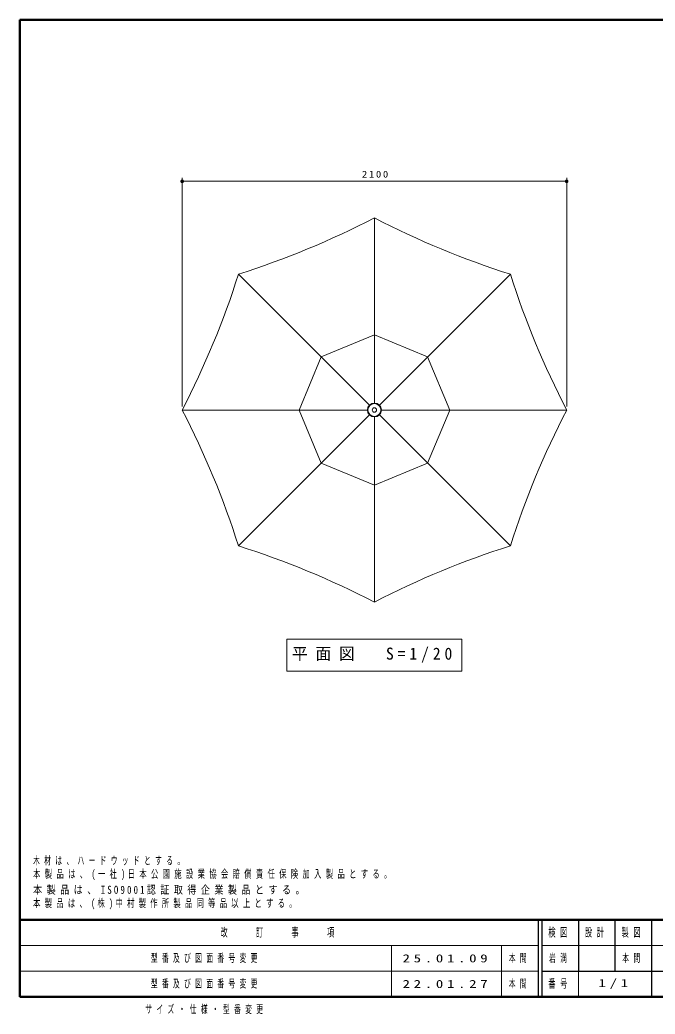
# Model space of a CAD drawing. Units: millimetres on the paper, scale 1:20. Extents: x -385 to 0, y -5 to 267.
# Drawn here: x -385 to -211.5, y -4.7 to 267 of the extents above; entities that cross this region are included whole.
import ezdxf

# ---------------------------------------------------------------- set-up
doc = ezdxf.new("R2010")
doc.units = ezdxf.units.MM
doc.layers.add('LY_1', color=7, linetype='Continuous', lineweight=13)
doc.layers.add('LY_2', color=7, linetype='Continuous', lineweight=13)
doc.layers.add('LY_3', color=7, linetype='Continuous')
doc.styles.add('ＭＳ ゴシック', font='')
doc.styles.get('ＭＳ ゴシック').set_extended_font_data('MS Gothic')

# ---------------------------------------------------------------- blocks, each defined once
blk = doc.blocks.new('filled_dot')
at = {"color": 0, "linetype": 'Continuous', "lineweight": -2, "const_width": 1.25}
blk.add_lwpolyline([(-0.625, 0, 1), (0.625, 0, 1)], format="xyb", close=True, dxfattribs=at)

msp = doc.modelspace()

# ---------------------------------------------------------------- linework, layer by layer
at = {"layer": 'LY_1'}
for p, q in [((-340.695, 161.377), (-340.695, 223.877)), ((-340.695, 222.877), (-235.695, 222.877)), ((-235.695, 161.377), (-235.695, 223.877)), ((-312.095, 97.793), (-312.095, 88.993)), ((-264.295, 97.793), (-312.095, 97.793)), ((-264.295, 88.993), (-264.295, 97.793)), ((-312.095, 88.993), (-264.295, 88.993))]:
    msp.add_line(p, q, dxfattribs=at)
at = {"layer": 'LY_1', "color": 70}
for p, q in [((-288.195, 212.877), (-288.195, 162.279)), ((-289.54, 161.722), (-325.318, 197.5)), ((-286.85, 161.722), (-251.072, 197.5)), ((-288.195, 180.942), (-302.737, 174.919)), ((-273.653, 174.919), (-288.195, 180.942)), ((-308.76, 160.377), (-302.737, 174.919)), ((-267.63, 160.377), (-273.653, 174.919)), ((-340.695, 160.377), (-290.097, 160.377)), ((-308.76, 160.377), (-302.737, 145.835)), ((-286.293, 160.377), (-235.695, 160.377)), ((-267.63, 160.377), (-273.653, 145.835)), ((-325.318, 123.254), (-289.54, 159.032)), ((-288.195, 158.475), (-288.195, 107.877)), ((-251.072, 123.254), (-286.85, 159.032)), ((-288.195, 139.812), (-302.737, 145.835)), ((-273.653, 145.835), (-288.195, 139.812))]:
    msp.add_line(p, q, dxfattribs=at)
for radius in [1.902, 1.761, 0.612]:
    msp.add_circle((-288.195, 160.377), radius, dxfattribs=at)
for centre, start, end in [((-396.888, 422.784), 287.62431, 297.37569), ((-179.502, 422.784), 242.62431, 252.37569), ((-550.602, 269.07), 332.62431, 342.37569), ((-25.788, 269.07), 197.62431, 207.37569), ((-550.602, 51.684), 17.62431, 27.37569), ((-25.788, 51.684), 152.62431, 162.37569), ((-396.888, -102.03), 62.62431, 72.37569), ((-179.502, -102.03), 107.62431, 117.37569)]:
    msp.add_arc(centre, 236.379, start, end, dxfattribs=at)
at = {"layer": 'LY_2', "lineweight": 50}
for p, q in [((-385, 267), (-385, 0)), ((0, 267), (-385, 267)), ((-385, 21), (0, 21)), ((-385, 0), (0, 0))]:
    msp.add_line(p, q, dxfattribs=at)
at = {"layer": 'LY_2', "color": 211, "lineweight": 25}
for p, q in [((-243.5, 21), (-243.5, 0)), ((-242.5, 21), (-242.5, 0)), ((-232.5, 21), (-232.5, 7)), ((-222.5, 21), (-222.5, 7)), ((-212.5, 21), (-212.5, 0)), ((-242.5, 7), (0, 7))]:
    msp.add_line(p, q, dxfattribs=at)
at = {"layer": 'LY_2'}
for p, q in [((-385, 14), (-243.5, 14)), ((-283.5, 14), (-283.5, 0)), ((-253.5, 14), (-253.5, 0)), ((-242.5, 14), (-187.5, 14)), ((-385, 7), (-243.5, 7)), ((-232.5, 7), (-232.5, 0))]:
    msp.add_line(p, q, dxfattribs=at)

# ---------------------------------------------------------------- block references
at = {"layer": 'LY_1', "xscale": 0.4, "yscale": 0.4}
msp.add_blockref('filled_dot', (-340.695, 222.877), dxfattribs=at)
at = {"layer": 'LY_1', "xscale": 0.4, "yscale": 0.4, "rotation": 180}
msp.add_blockref('filled_dot', (-235.695, 222.877), dxfattribs=at)

# ---------------------------------------------------------------- texts
at = {"layer": 'LY_1', "style": 'ＭＳ ゴシック'}
for s, insert, char_height, attachment_point in [('\\T1.33;\\W1.15;2100', (-287.774, 223.877), 1.833, 8), ('\\T1.5;\\W0.95;平面図\u3000S=1/20', (-310.695, 93.393), 3.299, 4), ('\\T1.64;\\W0.6;木材は、ハードウッドとする。', (-381.394, 35.91), 2.199, 7), ('\\T1.59;\\W0.65;本製品は、(一社)日本公園施設業協会賠償責任保険加入製品とする。', (-381.394, 31.91), 2.199, 7), ('\\T1.5;\\W0.8;本製品は、ISO9001認証取得企業製品とする。', (-381.394, 27.91), 2.199, 7), ('\\T1.58;\\W0.65;本製品は、(株)中村製作所製品同等品以上とする。', (-381.394, 23.91), 2.199, 7), ('\\T1.64;\\W0.6;型番及び図面番号変更', (-349.25, 10.5), 2.199, 4), ('\\T1.5;\\W1.35;25.01.09', (-280.5, 10.5), 2.199, 4), ('\\T1.64;\\W0.6;本間', (-251.5, 10.5), 2.199, 4), ('\\T1.64;\\W0.6;型番及び図面番号変更', (-349.25, 3.5), 2.199, 4), ('\\T1.5;\\W1.35;22.01.27', (-280.5, 3.5), 2.199, 4), ('\\T1.64;\\W0.6;本間', (-251.5, 3.5), 2.199, 4), ('\\T1.64;\\W0.6;サイズ・仕様・型番変更', (-350.75, -3.5), 2.199, 4)]:
    msp.add_mtext(s, dxfattribs=dict(at, insert=insert, char_height=char_height, attachment_point=attachment_point))
at = {"layer": 'LY_2', "color": 4, "char_height": 2.346, "attachment_point": 4, "style": 'ＭＳ ゴシック'}
for s, insert in [('\\T1.64;\\W0.6;改\u3000\u3000訂\u3000\u3000事\u3000\u3000項', (-330.25, 17.5)), ('\\T1.64;\\W0.6;検図', (-240.7, 17.5)), ('\\T1.64;\\W0.6;設計', (-230.7, 17.5)), ('\\T1.64;\\W0.6;製図', (-220.7, 17.5)), ('\\T1.64;\\W0.6;番号', (-240.7, 3.5))]:
    msp.add_mtext(s, dxfattribs=dict(at, insert=insert))
at = {"layer": 'LY_3', "char_height": 2.199, "attachment_point": 4, "style": 'ＭＳ ゴシック'}
for s, insert in [('\\T1.64;\\W0.6;岩満', (-240.5, 10.5)), ('\\T1.64;\\W0.6;本間', (-220.5, 10.5)), ('\\T1.5;\\W1.35;1/1', (-227, 3.5))]:
    msp.add_mtext(s, dxfattribs=dict(at, insert=insert))

doc.saveas('drawing.dxf')
